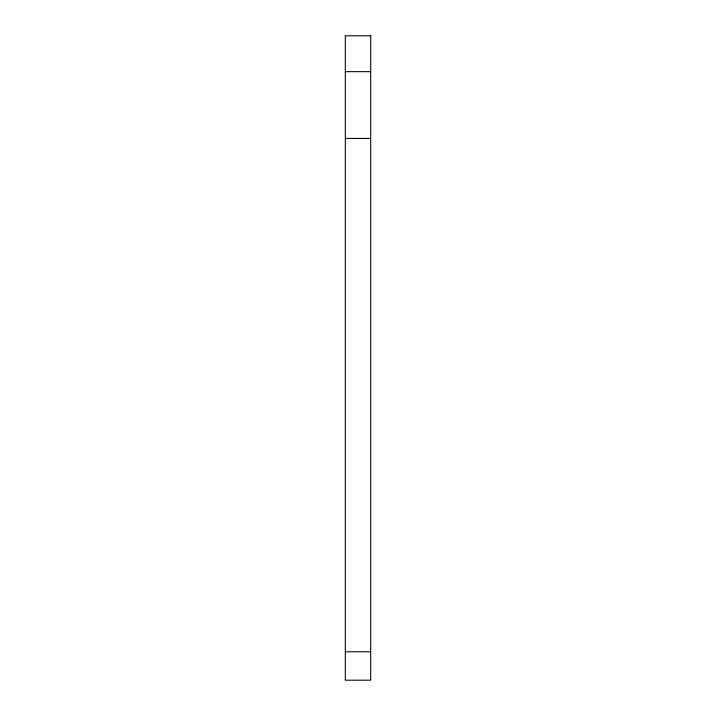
<?xml version="1.0" encoding="UTF-8"?>
<svg xmlns="http://www.w3.org/2000/svg" width="716" height="716" viewBox="0 0 716 716"><rect width="100%" height="100%" fill="white"/><g stroke="black" fill="none" stroke-linecap="round" stroke-linejoin="round"><path stroke-width="1.07" d="M345.318 71.663L370.682 71.663M345.318 138.457L370.682 138.457M345.318 651.766L370.682 651.766M370.682 35.8L345.318 35.8L345.318 680.2L370.682 680.2L370.682 35.8"/></g></svg>
